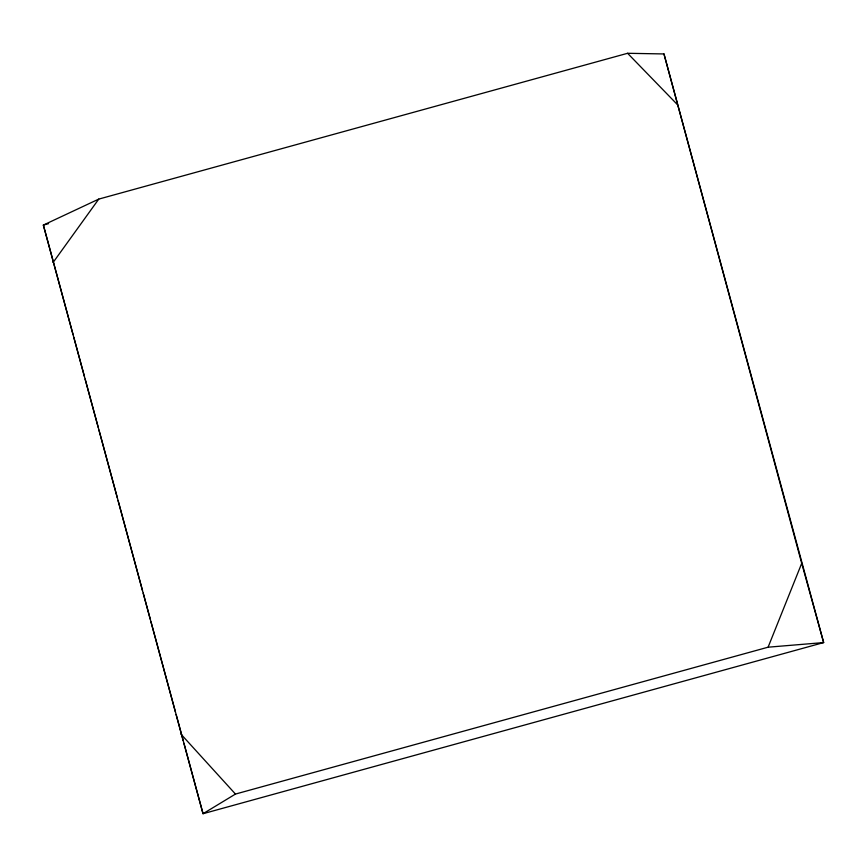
<?xml version="1.0" encoding="UTF-8"?>
<svg xmlns="http://www.w3.org/2000/svg" width="867" height="867" viewBox="0 0 867 867"><rect width="100%" height="100%" fill="white"/><g stroke="black" fill="none" stroke-linecap="round" stroke-linejoin="round"><path stroke-width="1.3" d="M183.912 743.236L203.03 813.712L235.466 794.064L768.097 647.194L801.715 563.312L663.97 53.949L627.589 53.288L98.751 199.107L43.35 225.084L203.03 813.712L823.65 642.577L663.97 53.949M53.071 262.517L98.751 199.107M48.563 223.653L43.35 225.084L73.088 334.716M768.097 647.194L823.65 642.577L801.715 563.312M627.589 53.288L677.235 104.441M181.03 734.23L235.466 794.064M73.803 337.328L84.424 376.484M85.129 379.096L98.231 427.388M98.936 429.999L117.348 497.864M118.053 500.476L142.481 590.535M143.196 593.136L150.273 619.244M150.977 621.856L175.416 711.915M176.12 714.516L183.197 740.624"/></g></svg>
